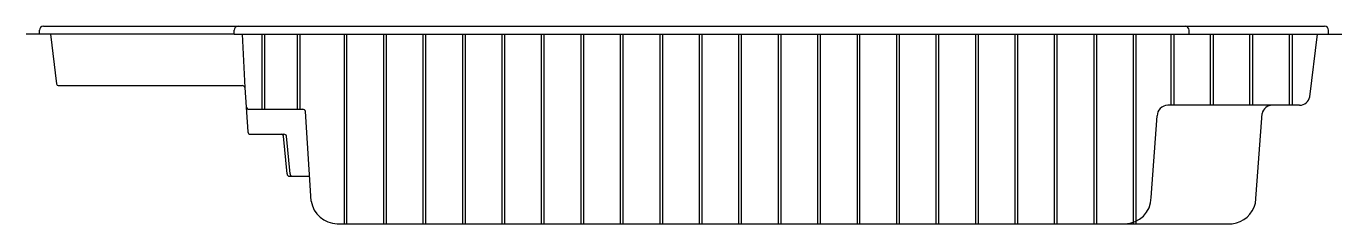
# Model space of a CAD drawing. Extents: x -1323.96 to -1313.96, y 365.5 to 367.
import ezdxf

# ---------------------------------------------------------------- set-up
doc = ezdxf.new("R2010")
doc.units = 0
doc.header["$LTSCALE"] = 10
doc.header["$MEASUREMENT"] = 0
doc.layers.add('Piscinas_Fibratec', color=4, linetype='CONTINUOUS')

msp = doc.modelspace()

# ---------------------------------------------------------------- linework, layer by layer
at = {"layer": 'Piscinas_Fibratec', "color": 2}
for p, q in [((-1323.8286, 366.995), (-1322.3786, 366.995)), ((-1322.3786, 366.995), (-1316.0886, 366.995)), ((-1316.0886, 366.995), (-1314.0888, 366.995)), ((-1323.8586, 366.935), (-1323.9586, 366.935)), ((-1323.8586, 366.935), (-1323.8586, 366.965)), ((-1322.3786, 366.935), (-1323.8586, 366.935)), ((-1322.3786, 366.935), (-1322.3786, 366.965)), ((-1322.3786, 366.935), (-1315.9586, 366.935)), ((-1315.9586, 366.935), (-1313.9588, 366.935)), ((-1315.119, 366.935), (-1315.119, 366.965)), ((-1314.0588, 366.935), (-1314.0588, 366.965))]:
    msp.add_line(p, q, dxfattribs=at)
at = {"layer": 'Piscinas_Fibratec'}
for p, q in [((-1323.775, 366.935), (-1323.7301, 366.558)), ((-1322.3171, 366.935), (-1322.2973, 366.5289)), ((-1314.2009, 366.4595), (-1314.1425, 366.935)), ((-1323.7114, 366.545), (-1322.3169, 366.545)), ((-1322.2973, 366.5289), (-1322.275, 366.1939)), ((-1314.5588, 366.395), (-1315.2813, 366.395)), ((-1314.2794, 366.395), (-1314.5588, 366.395)), ((-1322.266, 366.365), (-1321.9836, 366.365)), ((-1321.9836, 366.365), (-1321.857, 366.365)), ((-1321.7919, 365.6662), (-1321.8373, 366.3485)), ((-1315.4069, 365.6936), (-1315.3613, 366.3143)), ((-1314.6151, 365.6518), (-1314.5644, 366.3312)), ((-1322.2551, 366.175), (-1322.0014, 366.175)), ((-1321.9762, 365.8746), (-1322.003, 366.1608)), ((-1321.9536, 365.8746), (-1321.9804, 366.1608)), ((-1321.958, 365.855), (-1321.9354, 365.855)), ((-1321.9354, 365.855), (-1321.8045, 365.855)), ((-1321.5954, 365.495), (-1314.791, 365.495))]:
    msp.add_line(p, q, dxfattribs=at)
at = {"layer": 'Piscinas_Fibratec', "color": 1}
for p, q in [((-1322.1679, 366.935), (-1322.1679, 366.365)), ((-1322.1479, 366.935), (-1322.1479, 366.365)), ((-1321.8996, 366.935), (-1321.8996, 366.365)), ((-1321.8796, 366.935), (-1321.8796, 366.365)), ((-1321.5434, 366.935), (-1321.5434, 365.495)), ((-1321.5234, 366.935), (-1321.5234, 365.495)), ((-1321.2434, 366.935), (-1321.2434, 365.495)), ((-1321.2234, 366.935), (-1321.2234, 365.495)), ((-1320.9434, 366.935), (-1320.9434, 365.495)), ((-1320.9234, 366.935), (-1320.9234, 365.495)), ((-1320.6434, 366.935), (-1320.6434, 365.495)), ((-1320.6234, 366.935), (-1320.6234, 365.495)), ((-1320.3434, 366.935), (-1320.3434, 365.495)), ((-1320.3234, 366.935), (-1320.3234, 365.495)), ((-1320.0434, 366.935), (-1320.0434, 365.495)), ((-1320.0234, 366.935), (-1320.0234, 365.495)), ((-1319.7434, 366.935), (-1319.7434, 365.495)), ((-1319.7234, 366.935), (-1319.7234, 365.495)), ((-1319.4434, 366.935), (-1319.4434, 365.495)), ((-1319.4234, 366.935), (-1319.4234, 365.495)), ((-1319.1434, 366.935), (-1319.1434, 365.495)), ((-1319.1234, 366.935), (-1319.1234, 365.495)), ((-1318.8434, 366.935), (-1318.8434, 365.495)), ((-1318.8234, 366.935), (-1318.8234, 365.495)), ((-1318.5434, 366.935), (-1318.5434, 365.495)), ((-1318.5234, 366.935), (-1318.5234, 365.495)), ((-1318.2434, 366.935), (-1318.2434, 365.495)), ((-1318.2234, 366.935), (-1318.2234, 365.495)), ((-1317.9434, 366.935), (-1317.9434, 365.495)), ((-1317.9234, 366.935), (-1317.9234, 365.495)), ((-1317.6434, 366.935), (-1317.6434, 365.495)), ((-1317.6234, 366.935), (-1317.6234, 365.495)), ((-1317.3434, 366.935), (-1317.3434, 365.495)), ((-1317.3234, 366.935), (-1317.3234, 365.495)), ((-1317.0434, 366.935), (-1317.0434, 365.495)), ((-1317.0234, 366.935), (-1317.0234, 365.495)), ((-1316.7434, 366.935), (-1316.7434, 365.495)), ((-1316.7234, 366.935), (-1316.7234, 365.495)), ((-1316.4434, 366.935), (-1316.4434, 365.495)), ((-1316.4234, 366.935), (-1316.4234, 365.495)), ((-1316.1434, 366.935), (-1316.1434, 365.495)), ((-1316.1234, 366.935), (-1316.1234, 365.495)), ((-1315.8434, 366.935), (-1315.8434, 365.495)), ((-1315.8234, 366.935), (-1315.8234, 365.495)), ((-1315.5434, 366.935), (-1315.5434, 365.495)), ((-1315.5234, 366.935), (-1315.5234, 365.495)), ((-1315.2588, 366.935), (-1315.2588, 366.395)), ((-1315.2358, 366.935), (-1315.2358, 366.395)), ((-1314.9588, 366.935), (-1314.9588, 366.395)), ((-1314.9358, 366.935), (-1314.9358, 366.395)), ((-1314.6588, 366.935), (-1314.6588, 366.395)), ((-1314.6358, 366.935), (-1314.6358, 366.395)), ((-1314.3588, 366.935), (-1314.3588, 366.395)), ((-1314.3358, 366.935), (-1314.3358, 366.395))]:
    msp.add_line(p, q, dxfattribs=at)
at = {"layer": 'Piscinas_Fibratec', "color": 2}
for centre, start, end in [((-1323.8286, 366.965), 90, 180), ((-1322.3486, 366.965), 90, 180), ((-1315.149, 366.965), 0, 90), ((-1314.0888, 366.965), 0, 90)]:
    msp.add_arc(centre, 0.03, start, end, dxfattribs=at)
at = {"layer": 'Piscinas_Fibratec'}
for centre, radius, start, end in [((-1323.7114, 366.565), 0.02, 200.59745, 270), ((-1322.3169, 366.525), 0.02, 11.20311, 90), ((-1315.2813, 366.315), 0.08, 90, 180.51965), ((-1314.4861, 366.315), 0.08, 90, 168.31572), ((-1314.2794, 366.475), 0.08, 270, 348.80626), ((-1322.266, 366.385), 0.02, 181.57191, 270), ((-1321.857, 366.345), 0.02, 10.14967, 90), ((-1322.2551, 366.195), 0.02, 183.27643, 270), ((-1322.0222, 366.1549), 0.02, 17.01976, 90), ((-1321.9996, 366.1549), 0.02, 17.01976, 90), ((-1321.9562, 365.8749), 0.02, 180.92465, 264.81107), ((-1321.9336, 365.8749), 0.02, 180.92465, 264.81107), ((-1315.6069, 365.695), 0.2, 270, 359.60089), ((-1321.594, 365.695), 0.2, 188.27805, 269.60089), ((-1314.8106, 365.6941), 0.2, 275.61261, 347.81232)]:
    msp.add_arc(centre, radius, start, end, dxfattribs=at)

doc.saveas('drawing.dxf')
